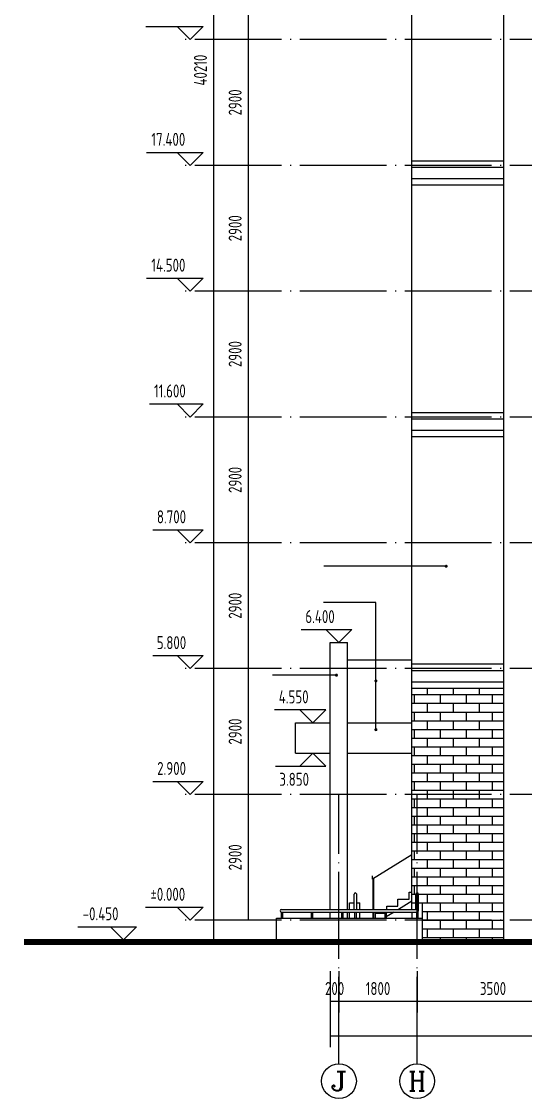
# Model space of a CAD drawing. Extents: x -726032 to 135930, y -151624 to 587044.
# Drawn here: x -480035 to -468421, y 220586 to 245408 of the extents above; entities that cross this region are included whole.
import ezdxf
from ezdxf.enums import TextEntityAlignment as Align

# ---------------------------------------------------------------- set-up
doc = ezdxf.new("R2010")
doc.units = 0
doc.header["$LTSCALE"] = 1000
doc.header["$MEASUREMENT"] = 0
doc.linetypes.add('DOTE', pattern=[2.42, 2, -0.2, 0.02, -0.2])
doc.layers.get('0').update_dxf_attribs({"linetype": 'CONTINUOUS'})
doc.layers.get('DEFPOINTS').update_dxf_attribs({"color": 1, "linetype": 'CONTINUOUS'})
for name, color, linetype in [('AXIS', 245, 'CONTINUOUS'), ('AXIS_TEXT', 7, 'CONTINUOUS'), ('DOTE', 8, 'DOTE'), ('PUB_DIM', 245, 'CONTINUOUS'), ('引线', 213, 'CONTINUOUS'), ('栏杆', 126, 'CONTINUOUS'), ('装饰线', 252, 'CONTINUOUS')]:
    doc.layers.add(name, color=color, linetype=linetype)
doc.styles.add('COMPLEX', font='COMPLEX')
doc.styles.add('DIM_FONT', font='isocp.shx', dxfattribs={"width": 0.8})
doc.dimstyles.new('AXIS', dxfattribs={"dimtxt": 300, "dimasz": 1, "dimexe": 250, "dimexo": 300, "dimgap": 150, "dimtad": 1, "dimdec": 0, "dimzin": 0, "dimdsep": 46, "dimtxsty": 'DIM_FONT', "dimcen": 0.09, "dimse1": 1, "dimse2": 1, "dimclrt": 142, "dimadec": 0, "dimazin": 0, "dimtfac": 1, "dimtdec": 0, "dimtix": 1, "dimtmove": 2, "dimatfit": 3, "dimfxl": 1, "dimtolj": 1, "dimtzin": 0, "dimarcsym": 0})
doc.dimstyles.new('DIMN', dxfattribs={"dimtxt": 300, "dimasz": 1, "dimexe": 250, "dimexo": 300, "dimgap": 150, "dimtad": 1, "dimdec": 0, "dimzin": 0, "dimdsep": 46, "dimtxsty": 'DIM_FONT', "dimcen": 0.09, "dimclrt": 142, "dimadec": 0, "dimazin": 0, "dimtfac": 1, "dimtdec": 0, "dimtix": 1, "dimtmove": 2, "dimatfit": 3, "dimfxl": 1, "dimtolj": 1, "dimtzin": 0, "dimarcsym": 0})

# ---------------------------------------------------------------- blocks, each defined once
blk = doc.blocks.new('*D2784')
at = {"layer": 'DEFPOINTS', "color": 0, "transparency": 16777216}
for p in [(-473812, 239193), (-474812, 236293), (-473812, 236293)]:
    blk.add_point(p, dxfattribs=at)
at = {"layer": 'PUB_DIM', "color": 0, "lineweight": -2, "transparency": 16777216}
blk.add_line((-474812, 239192), (-474812, 236294), dxfattribs=at)
at = {"layer": 'PUB_DIM', "color": 0, "transparency": 16777216}
for points in [[(-474812, 239192), (-474812, 239192), (-474812, 239193)], [(-474812, 236294), (-474812, 236294), (-474812, 236293)]]:
    blk.add_solid(points, dxfattribs=at)
at = {"layer": 'PUB_DIM', "color": 142, "transparency": 16777216, "insert": (-475112, 237743), "char_height": 300, "attachment_point": 5, "rotation": 90, "style": 'DIM_FONT'}
blk.add_mtext('\\A1;2900', dxfattribs=at)
blk = doc.blocks.new('*D2785')
at = {"layer": 'DEFPOINTS', "color": 0, "transparency": 16777216}
for p in [(-474612, 264393), (-475612, 224183), (-474612, 224183)]:
    blk.add_point(p, dxfattribs=at)
at = {"layer": 'PUB_DIM', "color": 0, "lineweight": -2, "transparency": 16777216}
blk.add_line((-475612, 264392), (-475612, 224184), dxfattribs=at)
at = {"layer": 'PUB_DIM', "color": 0, "transparency": 16777216}
for points in [[(-475612, 264392), (-475612, 264392), (-475612, 264393)], [(-475612, 224184), (-475612, 224184), (-475612, 224183)]]:
    blk.add_solid(points, dxfattribs=at)
at = {"layer": 'PUB_DIM', "color": 142, "transparency": 16777216, "insert": (-475912, 244288), "char_height": 300, "attachment_point": 5, "rotation": 90, "style": 'DIM_FONT'}
blk.add_mtext('\\A1;40210', dxfattribs=at)
blk = doc.blocks.new('*D115')
at = {"layer": 'AXIS', "color": 0, "lineweight": -2, "transparency": 16777216}
for p, q in [((-472919, 222720), (-472919, 221770)), ((-452119, 222720), (-452119, 221770)), ((-452120, 222020), (-472918, 222020))]:
    blk.add_line(p, q, dxfattribs=at)
at = {"layer": 'AXIS', "color": 0, "transparency": 16777216}
for points in [[(-472918, 222020), (-472918, 222020), (-472919, 222020)], [(-452120, 222020), (-452120, 222020), (-452119, 222020)]]:
    blk.add_solid(points, dxfattribs=at)
at = {"layer": 'DEFPOINTS', "color": 0, "transparency": 16777216}
for p in [(-472919, 223020), (-452119, 223020), (-472919, 222020)]:
    blk.add_point(p, dxfattribs=at)
at = {"layer": 'AXIS', "color": 142, "transparency": 16777216, "insert": (-462519, 222320), "char_height": 300, "attachment_point": 5, "style": 'DIM_FONT'}
blk.add_mtext('\\A1;20800', dxfattribs=at)
blk = doc.blocks.new('_AXISO')
blk.add_circle((0, 0), 0.5)
at = {"layer": 'AXIS_TEXT', "style": 'COMPLEX', "width": 1.041667}
blk.add_attdef('A', text='', height=0.56, dxfattribs=at).set_placement((-0.25, -0.28), (0.25, -0.28), align=Align.FIT)
blk = doc.blocks.new('*D2872')
at = {"layer": 'DEFPOINTS', "color": 0, "transparency": 16777216}
for p in [(-473812, 227593), (-474812, 224693), (-473812, 224693)]:
    blk.add_point(p, dxfattribs=at)
at = {"layer": 'PUB_DIM', "color": 0, "lineweight": -2, "transparency": 16777216}
blk.add_line((-474812, 227592), (-474812, 224694), dxfattribs=at)
at = {"layer": 'PUB_DIM', "color": 0, "transparency": 16777216}
for points in [[(-474812, 227592), (-474812, 227592), (-474812, 227593)], [(-474812, 224694), (-474812, 224694), (-474812, 224693)]]:
    blk.add_solid(points, dxfattribs=at)
at = {"layer": 'PUB_DIM', "color": 142, "transparency": 16777216, "insert": (-475112, 226143), "char_height": 300, "attachment_point": 5, "rotation": 90, "style": 'DIM_FONT'}
blk.add_mtext('\\A1;2900', dxfattribs=at)
blk = doc.blocks.new('*D2873')
at = {"layer": 'DEFPOINTS', "color": 0, "transparency": 16777216}
for p in [(-473812, 230493), (-474812, 227593), (-473812, 227593)]:
    blk.add_point(p, dxfattribs=at)
at = {"layer": 'PUB_DIM', "color": 0, "lineweight": -2, "transparency": 16777216}
blk.add_line((-474812, 230492), (-474812, 227594), dxfattribs=at)
at = {"layer": 'PUB_DIM', "color": 0, "transparency": 16777216}
for points in [[(-474812, 230492), (-474812, 230492), (-474812, 230493)], [(-474812, 227594), (-474812, 227594), (-474812, 227593)]]:
    blk.add_solid(points, dxfattribs=at)
at = {"layer": 'PUB_DIM', "color": 142, "transparency": 16777216, "insert": (-475112, 229043), "char_height": 300, "attachment_point": 5, "rotation": 90, "style": 'DIM_FONT'}
blk.add_mtext('\\A1;2900', dxfattribs=at)
blk = doc.blocks.new('*D2874')
at = {"layer": 'DEFPOINTS', "color": 0, "transparency": 16777216}
for p in [(-473812, 233393), (-474812, 230493), (-473812, 230493)]:
    blk.add_point(p, dxfattribs=at)
at = {"layer": 'PUB_DIM', "color": 0, "lineweight": -2, "transparency": 16777216}
blk.add_line((-474812, 233392), (-474812, 230494), dxfattribs=at)
at = {"layer": 'PUB_DIM', "color": 0, "transparency": 16777216}
for points in [[(-474812, 233392), (-474812, 233392), (-474812, 233393)], [(-474812, 230494), (-474812, 230494), (-474812, 230493)]]:
    blk.add_solid(points, dxfattribs=at)
at = {"layer": 'PUB_DIM', "color": 142, "transparency": 16777216, "insert": (-475112, 231943), "char_height": 300, "attachment_point": 5, "rotation": 90, "style": 'DIM_FONT'}
blk.add_mtext('\\A1;2900', dxfattribs=at)
blk = doc.blocks.new('*D2875')
at = {"layer": 'DEFPOINTS', "color": 0, "transparency": 16777216}
for p in [(-473812, 236293), (-474812, 233393), (-473812, 233393)]:
    blk.add_point(p, dxfattribs=at)
at = {"layer": 'PUB_DIM', "color": 0, "lineweight": -2, "transparency": 16777216}
blk.add_line((-474812, 236292), (-474812, 233394), dxfattribs=at)
at = {"layer": 'PUB_DIM', "color": 0, "transparency": 16777216}
for points in [[(-474812, 236292), (-474812, 236292), (-474812, 236293)], [(-474812, 233394), (-474812, 233394), (-474812, 233393)]]:
    blk.add_solid(points, dxfattribs=at)
at = {"layer": 'PUB_DIM', "color": 142, "transparency": 16777216, "insert": (-475112, 234843), "char_height": 300, "attachment_point": 5, "rotation": 90, "style": 'DIM_FONT'}
blk.add_mtext('\\A1;2900', dxfattribs=at)
blk = doc.blocks.new('*D2876')
at = {"layer": 'AXIS', "color": 0, "lineweight": -2, "transparency": 16777216}
blk.add_line((-467420, 222820), (-470918, 222820), dxfattribs=at)
at = {"layer": 'AXIS', "color": 0, "transparency": 16777216}
for points in [[(-470918, 222820), (-470918, 222820), (-470919, 222820)], [(-467420, 222820), (-467420, 222820), (-467419, 222820)]]:
    blk.add_solid(points, dxfattribs=at)
at = {"layer": 'DEFPOINTS', "color": 0, "transparency": 16777216}
for p in [(-470919, 223820), (-467419, 223820), (-470919, 222820)]:
    blk.add_point(p, dxfattribs=at)
at = {"layer": 'AXIS', "color": 142, "transparency": 16777216, "insert": (-469169, 223120), "char_height": 300, "attachment_point": 5, "style": 'DIM_FONT'}
blk.add_mtext('\\A1;3500', dxfattribs=at)
blk = doc.blocks.new('*D120')
at = {"layer": 'AXIS', "color": 0, "lineweight": -2, "transparency": 16777216}
for p, q in [((-472919, 223520), (-472919, 222570)), ((-472719, 223520), (-472719, 222570)), ((-472920, 222820), (-472921, 222820)), ((-472719, 222820), (-472919, 222820)), ((-472718, 222820), (-472717, 222820))]:
    blk.add_line(p, q, dxfattribs=at)
at = {"layer": 'AXIS', "color": 0, "transparency": 16777216}
for points in [[(-472920, 222820), (-472920, 222820), (-472919, 222820)], [(-472718, 222820), (-472718, 222820), (-472719, 222820)]]:
    blk.add_solid(points, dxfattribs=at)
at = {"layer": 'DEFPOINTS', "color": 0, "transparency": 16777216}
for p in [(-472919, 223820), (-472719, 223820), (-472919, 222820)]:
    blk.add_point(p, dxfattribs=at)
at = {"layer": 'AXIS', "color": 142, "transparency": 16777216, "insert": (-472819, 223120), "char_height": 300, "attachment_point": 5, "style": 'DIM_FONT'}
blk.add_mtext('\\A1;200', dxfattribs=at)
blk = doc.blocks.new('*D121')
at = {"layer": 'AXIS', "color": 0, "lineweight": -2, "transparency": 16777216}
for p, q in [((-472719, 223520), (-472719, 222570)), ((-470919, 223520), (-470919, 222570)), ((-470920, 222820), (-472718, 222820))]:
    blk.add_line(p, q, dxfattribs=at)
at = {"layer": 'AXIS', "color": 0, "transparency": 16777216}
for points in [[(-472718, 222820), (-472718, 222820), (-472719, 222820)], [(-470920, 222820), (-470920, 222820), (-470919, 222820)]]:
    blk.add_solid(points, dxfattribs=at)
at = {"layer": 'DEFPOINTS', "color": 0, "transparency": 16777216}
for p in [(-472719, 223820), (-470919, 223820), (-472719, 222820)]:
    blk.add_point(p, dxfattribs=at)
at = {"layer": 'AXIS', "color": 142, "transparency": 16777216, "insert": (-471819, 223120), "char_height": 300, "attachment_point": 5, "style": 'DIM_FONT'}
blk.add_mtext('\\A1;1800', dxfattribs=at)
blk = doc.blocks.new('*D2939')
at = {"layer": 'DEFPOINTS', "color": 0, "transparency": 16777216}
for p in [(-473812, 247893), (-474812, 244993), (-473812, 244993)]:
    blk.add_point(p, dxfattribs=at)
at = {"layer": 'PUB_DIM', "color": 0, "lineweight": -2, "transparency": 16777216}
blk.add_line((-474812, 247892), (-474812, 244994), dxfattribs=at)
at = {"layer": 'PUB_DIM', "color": 0, "transparency": 16777216}
for points in [[(-474812, 247892), (-474812, 247892), (-474812, 247893)], [(-474812, 244994), (-474812, 244994), (-474812, 244993)]]:
    blk.add_solid(points, dxfattribs=at)
at = {"layer": 'PUB_DIM', "color": 142, "transparency": 16777216, "insert": (-475112, 246443), "char_height": 300, "attachment_point": 5, "rotation": 90, "style": 'DIM_FONT'}
blk.add_mtext('\\A1;2900', dxfattribs=at)
blk = doc.blocks.new('*D2940')
at = {"layer": 'DEFPOINTS', "color": 0, "transparency": 16777216}
for p in [(-473812, 242093), (-474812, 239193), (-473812, 239193)]:
    blk.add_point(p, dxfattribs=at)
at = {"layer": 'PUB_DIM', "color": 0, "lineweight": -2, "transparency": 16777216}
blk.add_line((-474812, 242092), (-474812, 239194), dxfattribs=at)
at = {"layer": 'PUB_DIM', "color": 0, "transparency": 16777216}
for points in [[(-474812, 242092), (-474812, 242092), (-474812, 242093)], [(-474812, 239194), (-474812, 239194), (-474812, 239193)]]:
    blk.add_solid(points, dxfattribs=at)
at = {"layer": 'PUB_DIM', "color": 142, "transparency": 16777216, "insert": (-475112, 240643), "char_height": 300, "attachment_point": 5, "rotation": 90, "style": 'DIM_FONT'}
blk.add_mtext('\\A1;2900', dxfattribs=at)
blk = doc.blocks.new('*D2941')
at = {"layer": 'DEFPOINTS', "color": 0, "transparency": 16777216}
for p in [(-473812, 244993), (-474812, 242093), (-473812, 242093)]:
    blk.add_point(p, dxfattribs=at)
at = {"layer": 'PUB_DIM', "color": 0, "lineweight": -2, "transparency": 16777216}
blk.add_line((-474812, 244992), (-474812, 242094), dxfattribs=at)
at = {"layer": 'PUB_DIM', "color": 0, "transparency": 16777216}
for points in [[(-474812, 244992), (-474812, 244992), (-474812, 244993)], [(-474812, 242094), (-474812, 242094), (-474812, 242093)]]:
    blk.add_solid(points, dxfattribs=at)
at = {"layer": 'PUB_DIM', "color": 142, "transparency": 16777216, "insert": (-475112, 243543), "char_height": 300, "attachment_point": 5, "rotation": 90, "style": 'DIM_FONT'}
blk.add_mtext('\\A1;2900', dxfattribs=at)

msp = doc.modelspace()

# ---------------------------------------------------------------- hatches: boundary and pattern name
at = {"layer": '装饰线'}
h = msp.add_hatch(dxfattribs=at)
h.set_pattern_fill('AR-BRSTD', color=35, scale=75, style=0)
h.set_pattern_definition([(0, (-503080.74, 224692.5), (0, 200.025), []), (90, (-503080.74, 224692.5), (-300, 200.025), [200.025, -200.025])])
h.paths.add_polyline_path([(-471038.9, 225092.5), (-470946.9, 225092.5), (-470946.9, 225292.5, -1), (-470886.9, 225292.5), (-470886.9, 225092.5), (-470798.9, 225092.5), (-470798.9, 224242.5), (-468918.9, 224242.5), (-468918.9, 230042.5), (-471038.9, 230042.5)])

# ---------------------------------------------------------------- linework, layer by layer
for p, q in [((-471038.9, 224942.9), (-471038.9, 260492.5)), ((-468918.9, 224242.5), (-468918.9, 257992)), ((-472918.9, 224942.9), (-472918.9, 231092.5)), ((-472918.9, 231092.5), (-472518.9, 231092.5)), ((-472518.9, 224942.9), (-472518.9, 231092.5)), ((-472518.9, 230692.5), (-471038.9, 230692.5)), ((-473718.9, 229242.5), (-472918.9, 229242.5)), ((-473718.9, 228542.5), (-473718.9, 229242.5)), ((-472518.9, 229242.5), (-471038.9, 229242.5)), ((-473718.9, 228542.5), (-472918.9, 228542.5)), ((-472518.9, 228542.5), (-471038.9, 228542.5)), ((-472918.9, 224742.9), (-472918.9, 224882.9)), ((-472518.9, 224742.9), (-472518.9, 224882.9)), ((-472478.9, 224942.9), (-472478.9, 225092.5)), ((-472478.9, 225092.5), (-472370.8, 225092.5)), ((-472478.9, 224742.9), (-472478.9, 224882.9)), ((-472310.8, 225092.5), (-472238.9, 225092.5)), ((-472238.9, 224942.9), (-472238.9, 225092.5)), ((-472238.9, 224742.9), (-472238.9, 224882.9)), ((-471038.9, 225092.5), (-470946.9, 225092.5)), ((-471038.9, 224882.9), (-471038.9, 224742.9)), ((-470886.9, 225092.5), (-470798.9, 225092.5)), ((-470798.9, 225092.5), (-470798.9, 224242.5)), ((-474158.9, 224742.9), (-470798.9, 224742.9)), ((-474158.9, 224242.5), (-474158.9, 224742.9)), ((-445647.7, 224242.5), (-479975.2, 224242.5))]:
    msp.add_line(p, q)
at = {"color": 146}
msp.add_line((-471663.1, 224749.1), (-471673.2, 224742.9), dxfattribs=at)
at = {"const_width": 120}
msp.add_lwpolyline([(-445647.7, 224182.5), (-479975.2, 224182.5)], dxfattribs=at)
at = {"layer": 'DOTE'}
for p, q in [((-447420.9, 244992.5), (-476277.6, 244992.5)), ((-447420.9, 242092.5), (-476277.6, 242092.5)), ((-447420.9, 239192.5), (-476277.6, 239192.5)), ((-447420.9, 236292.5), (-476277.6, 236292.5)), ((-447420.9, 233392.5), (-476277.6, 233392.5)), ((-447420.9, 230492.5), (-476277.6, 230492.5)), ((-447420.9, 227592.5), (-476277.6, 227592.5)), ((-472718.7, 221386.2), (-472718.7, 227592.5)), ((-470918.7, 221386.2), (-470918.7, 227592.5)), ((-447420.9, 224692.5), (-476277.6, 224692.5))]:
    msp.add_line(p, q, dxfattribs=at)
at = {"layer": 'PUB_DIM'}
for p, q in [((-477173.6, 245292.5), (-475847.5, 245292.5)), ((-476147.5, 244992.5), (-476447.5, 245292.5)), ((-475847.5, 245292.5), (-476147.5, 244992.5)), ((-477155.7, 242392.5), (-475847.5, 242392.5)), ((-476147.5, 242092.5), (-476447.5, 242392.5)), ((-475847.5, 242392.5), (-476147.5, 242092.5)), ((-477155.7, 239492.5), (-475847.5, 239492.5)), ((-476147.5, 239192.5), (-476447.5, 239492.5)), ((-475847.5, 239492.5), (-476147.5, 239192.5)), ((-477083.7, 236592.5), (-475847.5, 236592.5)), ((-476147.5, 236292.5), (-476447.5, 236592.5)), ((-475847.5, 236592.5), (-476147.5, 236292.5)), ((-477011.7, 233692.5), (-475847.5, 233692.5)), ((-476147.5, 233392.5), (-476447.5, 233692.5)), ((-475847.5, 233692.5), (-476147.5, 233392.5)), ((-473592.7, 231392.5), (-472418.9, 231392.5)), ((-472718.9, 231092.5), (-473018.9, 231392.5)), ((-472418.9, 231392.5), (-472718.9, 231092.5)), ((-477011.7, 230792.5), (-475847.5, 230792.5)), ((-476147.5, 230492.5), (-476447.5, 230792.5)), ((-475847.5, 230792.5), (-476147.5, 230492.5)), ((-473018.9, 229542.5), (-474207.1, 229542.5)), ((-473318.9, 229242.5), (-473618.9, 229542.5)), ((-473018.9, 229542.5), (-473318.9, 229242.5)), ((-473318.9, 228542.5), (-473618.9, 228242.5)), ((-473018.9, 228242.5), (-473318.9, 228542.5)), ((-474183.1, 228242.5), (-473018.9, 228242.5)), ((-477006.4, 227892.5), (-475847.5, 227892.5)), ((-476147.5, 227592.5), (-476447.5, 227892.5)), ((-475847.5, 227892.5), (-476147.5, 227592.5)), ((-477179.7, 224992.5), (-475847.5, 224992.5)), ((-476147.5, 224692.5), (-476447.5, 224992.5)), ((-475847.5, 224992.5), (-476147.5, 224692.5)), ((-478740.7, 224542.5), (-477384.5, 224542.5)), ((-477684.5, 224242.5), (-477984.5, 224542.5)), ((-477384.5, 224542.5), (-477684.5, 224242.5))]:
    msp.add_line(p, q, dxfattribs=at)
at = {"layer": '引线'}
msp.add_line((-470248.1, 232851.4), (-473071.6, 232851.4), dxfattribs=at)
at = {"layer": '引线', "const_width": 34.8}
for points in [[(-470265.8, 232851.4, 1), (-470230.5, 232851.4, 1)], [(-472794.7, 230342.3, 1), (-472759.4, 230342.3, 1)], [(-471885.1, 230210.1, 1), (-471849.9, 230210.1, 1)], [(-471885.1, 229086.4, 1), (-471849.9, 229086.4, 1)]]:
    msp.add_lwpolyline(points, format="xyb", close=True, dxfattribs=at)
at = {"layer": '引线'}
for points in [[(-471867.5, 229086.4), (-471867.5, 232015.8), (-473072.9, 232015.8)], [(-472777.1, 230342.3), (-474253, 230342.3)]]:
    msp.add_lwpolyline(points, dxfattribs=at)
at = {"layer": '栏杆'}
for p, q in [((-471038.9, 226201.7), (-471944.7, 225640.8)), ((-471944.7, 225640.8), (-471944.7, 225715.8)), ((-471928.9, 224942.9), (-471928.9, 225650.5)), ((-471916.9, 224942.9), (-471916.9, 225658)), ((-472370.8, 224942.9), (-472370.8, 225292.5)), ((-472310.8, 224942.9), (-472310.8, 225292.5)), ((-471038.9, 225135.7), (-471350.2, 224942.9)), ((-470946.9, 224942.9), (-470946.9, 225292.5)), ((-470886.9, 224912.9), (-470886.9, 225292.5)), ((-474055.1, 224885.6), (-474055.1, 224742.9)), ((-474042.6, 224942.9), (-470916.9, 224942.9)), ((-474042.6, 224882.9), (-470916.9, 224882.9)), ((-474023.1, 224882.9), (-474023.1, 224742.9)), ((-473360.9, 224882.9), (-473360.9, 224742.9)), ((-473328.9, 224882.9), (-473328.9, 224742.9)), ((-472662.6, 224882.9), (-472662.6, 224742.9)), ((-472630.6, 224882.9), (-472630.6, 224742.9)), ((-472357.3, 224882.9), (-472357.3, 224742.9)), ((-472325.3, 224882.9), (-472325.3, 224742.9)), ((-471928.9, 224742.9), (-471928.9, 224882.9)), ((-471916.9, 224742.9), (-471916.9, 224882.9)), ((-471663.1, 224882.9), (-471663.1, 224742.9)), ((-471631.1, 224882.9), (-471631.1, 224742.9)), ((-471447.1, 224882.9), (-471631.1, 224768.9)), ((-470933.3, 224882.9), (-470933.3, 224742.9)), ((-470901.3, 224887.2), (-470901.3, 224742.9))]:
    msp.add_line(p, q, dxfattribs=at)
for points in [[(-471618.9, 224942.9), (-471618.9, 225016.5), (-471358.9, 225016.5), (-471358.9, 225177.5), (-471098.9, 225177.5), (-471098.9, 225338.5), (-471038.9, 225338.5)], [(-471618.9, 224854.5), (-471618.9, 224882.9)], [(-471878.9, 224742.9), (-471878.9, 224854.5), (-471663.1, 224854.5)], [(-471631.1, 224854.5), (-471618.9, 224854.5)]]:
    msp.add_lwpolyline(points, dxfattribs=at)
for centre, start, end in [((-472340.8, 225292.5), 0, 180), ((-470916.9, 225292.5), 0, 180), ((-474042.6, 224912.9), 90, 270), ((-470916.9, 224912.9), 270, 90)]:
    msp.add_arc(centre, 30, start, end, dxfattribs=at)
at = {"layer": '装饰线'}
for p, q in [((-468918.9, 242192.5), (-471038.9, 242192.5)), ((-468918.9, 242042.5), (-471038.9, 242042.5)), ((-471038.9, 241792.5), (-468918.9, 241792.5)), ((-471038.9, 241642.5), (-468918.9, 241642.5)), ((-468918.9, 236392.5), (-471038.9, 236392.5)), ((-468918.9, 236242.5), (-471038.9, 236242.5)), ((-471038.9, 235992.5), (-468918.9, 235992.5)), ((-471038.9, 235842.5), (-468918.9, 235842.5)), ((-468918.9, 230592.5), (-471038.9, 230592.5)), ((-468918.9, 230442.5), (-471038.9, 230442.5)), ((-471038.9, 230192.5), (-468918.9, 230192.5)), ((-471038.9, 230042.5), (-468918.9, 230042.5))]:
    msp.add_line(p, q, dxfattribs=at)

# ---------------------------------------------------------------- block references
at = {"layer": 'AXIS'}
ref = msp.add_blockref('_AXISO', (-472718.7, 220986.2), dxfattribs=dict(at, xscale=800, yscale=800, zscale=800))
ref.add_attrib('A', 'J', dxfattribs={"layer": 'AXIS_TEXT', "height": 448, "style": 'COMPLEX', "width": 1.704545}).set_placement((-472918.7, 220762.2), (-472518.7, 220762.2), align=Align.FIT)
ref = msp.add_blockref('_AXISO', (-470918.7, 220986.2), dxfattribs=dict(at, xscale=800, yscale=800, zscale=800))
ref.add_attrib('A', 'H', dxfattribs={"layer": 'AXIS_TEXT', "height": 448, "style": 'COMPLEX', "width": 0.9375}).set_placement((-471118.7, 220762.2), (-470718.7, 220762.2), align=Align.FIT)

# ---------------------------------------------------------------- texts
at = {"layer": 'PUB_DIM', "style": 'DIM_FONT', "width": 0.8}
for s, p in [('17.400', (-476651.6, 242692.5)), ('14.500', (-476651.6, 239792.5)), ('11.600', (-476615.6, 236892.5)), ('8.700', (-476579.6, 233992.5)), ('6.400', (-473155.8, 231692.5)), ('5.800', (-476579.6, 231092.5)), ('4.550', (-473763, 229842.5)), ('2.900', (-476576.9, 228192.5)), ('3.850', (-473751, 227942.5)), ('%%p0.000', (-476663.6, 225292.5)), ('-0.450', (-478212.6, 224842.5))]:
    msp.add_text(s, height=300, dxfattribs=at).set_placement(p, align=Align.MIDDLE)

# ---------------------------------------------------------------- dimensions: what is measured, and where the dimension line sits
at = {"layer": 'AXIS'}
for p1, p2, dimstyle, picture, middle in [((-472718.7, 223820), (-472918.9, 223820), 'DIMN', '*D120', (-472818.8, 223120)), ((-470918.7, 223820), (-472718.7, 223820), 'DIMN', '*D121', (-471818.7, 223120)), ((-467418.9, 223820), (-470918.7, 223820), 'AXIS', '*D2876', (-469168.8, 223120)), ((-452118.7, 223020), (-472918.9, 223020), 'DIMN', '*D115', (-462518.8, 222320))]:
    dim = msp.add_aligned_dim(p1=p1, p2=p2, distance=1000, dimstyle=dimstyle, dxfattribs=at)
    dim.commit()
    dim.dimension.update_dxf_attribs({"geometry": picture, "text_midpoint": middle})
at = {"layer": 'PUB_DIM'}
for p1, p2, picture, middle in [((-474611.8, 264392.5), (-474611.8, 224182.5), '*D2785', (-475911.8, 244287.5)), ((-473811.8, 247892.5), (-473811.8, 244992.5), '*D2939', (-475111.8, 246442.5)), ((-473811.8, 244992.5), (-473811.8, 242092.5), '*D2941', (-475111.8, 243542.5)), ((-473811.8, 242092.5), (-473811.8, 239192.5), '*D2940', (-475111.8, 240642.5)), ((-473811.8, 239192.5), (-473811.8, 236292.5), '*D2784', (-475111.8, 237742.5)), ((-473811.8, 236292.5), (-473811.8, 233392.5), '*D2875', (-475111.8, 234842.5)), ((-473811.8, 233392.5), (-473811.8, 230492.5), '*D2874', (-475111.8, 231942.5)), ((-473811.8, 230492.5), (-473811.8, 227592.5), '*D2873', (-475111.8, 229042.5)), ((-473811.8, 227592.5), (-473811.8, 224692.5), '*D2872', (-475111.8, 226142.5))]:
    dim = msp.add_aligned_dim(p1=p1, p2=p2, distance=-1000, dimstyle='AXIS', dxfattribs=at)
    dim.commit()
    dim.dimension.update_dxf_attribs({"geometry": picture, "text_midpoint": middle})

doc.saveas('drawing.dxf')
